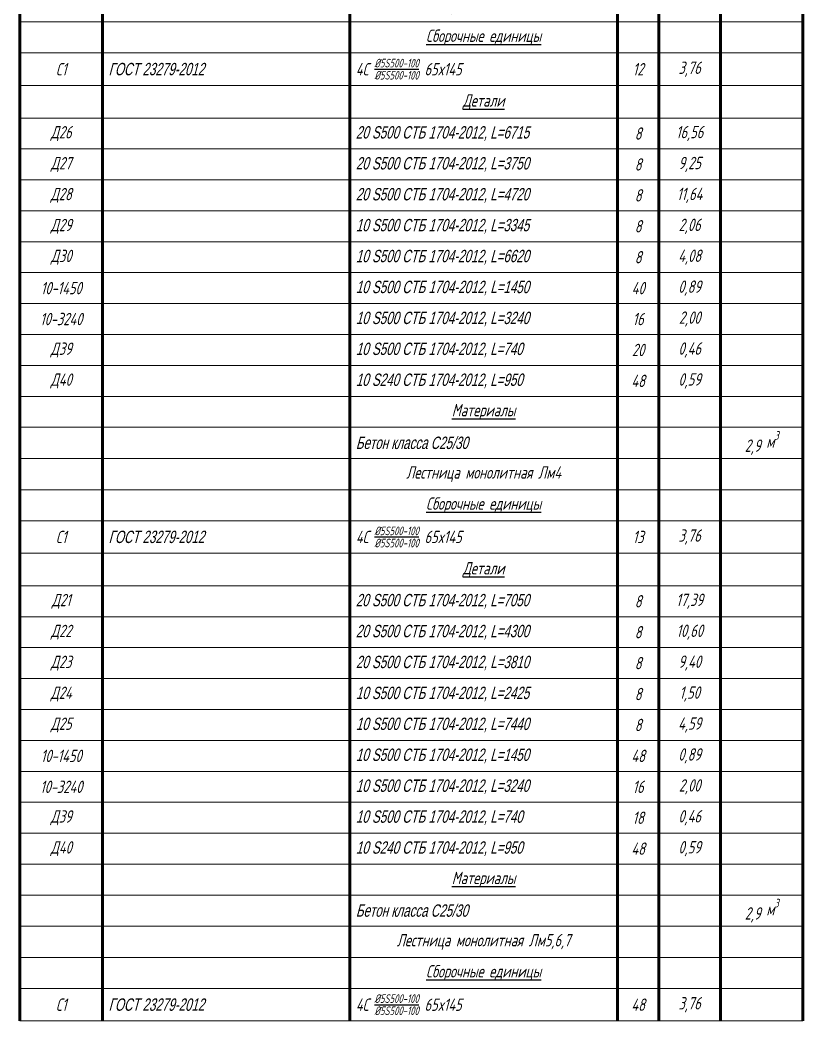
# Model space of a CAD drawing. Header units: millimetres. Extents: x 37106 to 280982, y -20648 to 46529.
# Drawn here: x 278939.4 to 279129.4, y -19431 to -19188.2 of the extents above; entities that cross this region are included whole.
import ezdxf

# ---------------------------------------------------------------- set-up
doc = ezdxf.new("R2010")
doc.units = ezdxf.units.MM
doc.layers.get('Defpoints').update_dxf_attribs({"color": 8})
doc.layers.add('Обозначения', color=82, linetype='Continuous', lineweight=25)
doc.styles.get("Standard").update_dxf_attribs({"font": 'simplex.shx', "width": 0.7, "oblique": 15, "height": 3})

# ---------------------------------------------------------------- blocks, each defined once
blk = doc.blocks.new('*T1173')
at = {"layer": 'Defpoints', "color": 8, "linetype": 'ByBlock', "lineweight": 0, "transparency": 16777216}
for p, q in [((0, 0), (190, 0)), ((0, 0), (0, -11)), ((190, 0), (190, -11)), ((206.5, 0), (396.5, 0)), ((206.5, 0), (206.5, -11)), ((396.5, 0), (396.5, -11))]:
    blk.add_line(p, q, dxfattribs=at)
at = {"layer": 'Обозначения', "color": 0, "linetype": 'Continuous', "lineweight": 60, "transparency": 16777216}
for p, q in [((0, -11), (190, -11)), ((0, -11), (0, -491.7)), ((20, -11), (20, -491.7)), ((80, -11), (80, -491.7)), ((145, -11), (145, -491.7)), ((155, -11), (155, -491.7)), ((170, -11), (170, -491.7)), ((190, -11), (190, -491.7)), ((206.5, -11), (396.5, -11)), ((206.5, -11), (206.5, -454.3)), ((226.5, -11), (226.5, -454.3)), ((286.5, -11), (286.5, -454.3)), ((351.5, -11), (351.5, -454.3)), ((361.5, -11), (361.5, -454.3)), ((376.5, -11), (376.5, -454.3)), ((396.5, -11), (396.5, -454.3)), ((0, -23), (190, -23)), ((206.5, -454.3), (396.5, -454.3))]:
    blk.add_line(p, q, dxfattribs=at)
at = {"layer": 'Обозначения', "color": 0, "linetype": 'Continuous', "lineweight": 15, "transparency": 16777216}
for p, q in [((206.5, -23), (396.5, -23)), ((0, -30.5), (190, -30.5)), ((206.5, -30.9), (396.5, -30.9)), ((0, -38), (190, -38)), ((206.5, -38.4), (396.5, -38.4)), ((0, -45.9), (190, -45.9)), ((206.5, -45.9), (396.5, -45.9)), ((0, -53.4), (190, -53.4)), ((206.5, -53.4), (396.5, -53.4)), ((0, -60.9), (190, -60.9)), ((206.5, -60.9), (396.5, -60.9)), ((0, -68.4), (190, -68.4)), ((206.5, -68.4), (396.5, -68.4)), ((0, -75.9), (190, -75.9)), ((206.5, -75.9), (396.5, -75.9)), ((0, -83.4), (190, -83.4)), ((206.5, -83.4), (396.5, -83.4)), ((0, -90.9), (190, -90.9)), ((206.5, -90.9), (396.5, -90.9)), ((0, -98.4), (190, -98.4)), ((206.5, -98.4), (396.5, -98.4)), ((0, -105.9), (190, -105.9)), ((206.5, -105.9), (396.5, -105.9)), ((0, -113.4), (190, -113.4)), ((206.5, -113.47), (396.5, -113.47)), ((0, -120.9), (190, -120.9)), ((206.5, -121.04), (396.5, -121.04)), ((0, -128.47), (190, -128.47)), ((206.5, -128.54), (396.5, -128.54)), ((0, -135.97), (190, -135.97)), ((206.5, -136.44), (396.5, -136.44)), ((0, -143.47), (190, -143.47)), ((206.5, -144.34), (396.5, -144.34)), ((0, -151.37), (190, -151.37)), ((206.5, -151.84), (396.5, -151.84)), ((0, -159.27), (190, -159.27)), ((206.5, -159.34), (396.5, -159.34)), ((0, -166.77), (190, -166.77)), ((206.5, -166.84), (396.5, -166.84)), ((0, -174.27), (190, -174.27)), ((206.5, -174.34), (396.5, -174.34)), ((0, -181.77), (190, -181.77)), ((206.5, -181.84), (396.5, -181.84)), ((0, -189.27), (190, -189.27)), ((206.5, -189.34), (396.5, -189.34)), ((0, -196.77), (190, -196.77)), ((206.5, -196.84), (396.5, -196.84)), ((0, -204.27), (190, -204.27)), ((206.5, -204.34), (396.5, -204.34)), ((0, -211.77), (190, -211.77)), ((206.5, -211.84), (396.5, -211.84)), ((0, -219.27), (190, -219.27)), ((206.5, -219.34), (396.5, -219.34)), ((0, -226.77), (190, -226.77)), ((206.5, -226.91), (396.5, -226.91)), ((0, -234.27), (190, -234.27)), ((206.5, -234.49), (396.5, -234.49)), ((0, -241.84), (190, -241.84)), ((206.5, -241.99), (396.5, -241.99)), ((0, -249.41), (190, -249.41)), ((206.5, -249.89), (396.5, -249.89)), ((0, -256.91), (190, -256.91)), ((206.5, -257.79), (396.5, -257.79)), ((0, -264.81), (190, -264.81)), ((206.5, -265.29), (396.5, -265.29)), ((0, -272.71), (190, -272.71)), ((206.5, -272.79), (396.5, -272.79)), ((0, -280.21), (190, -280.21)), ((206.5, -280.29), (396.5, -280.29)), ((0, -287.71), (190, -287.71)), ((206.5, -287.79), (396.5, -287.79)), ((0, -295.21), (190, -295.21)), ((206.5, -295.29), (396.5, -295.29)), ((0, -302.71), (190, -302.71)), ((206.5, -302.79), (396.5, -302.79)), ((0, -310.21), (190, -310.21)), ((206.5, -310.29), (396.5, -310.29)), ((0, -317.71), (190, -317.71)), ((206.5, -317.79), (396.5, -317.79)), ((0, -325.21), (190, -325.21)), ((206.5, -325.29), (396.5, -325.29)), ((0, -332.71), (190, -332.71)), ((206.5, -332.79), (396.5, -332.79)), ((0, -340.21), (190, -340.21)), ((206.5, -340.36), (396.5, -340.36)), ((0, -347.71), (190, -347.71)), ((206.5, -347.93), (396.5, -347.93)), ((0, -355.29), (190, -355.29)), ((206.5, -355.43), (396.5, -355.43)), ((0, -362.86), (190, -362.86)), ((206.5, -363.33), (396.5, -363.33)), ((0, -370.36), (190, -370.36)), ((206.5, -371.23), (396.5, -371.23)), ((0, -378.26), (190, -378.26)), ((206.5, -378.73), (396.5, -378.73)), ((0, -386.16), (190, -386.16)), ((206.5, -386.73), (396.5, -386.73)), ((0, -393.66), (190, -393.66)), ((206.5, -394.23), (396.5, -394.23)), ((0, -401.16), (190, -401.16)), ((206.5, -401.73), (396.5, -401.73)), ((0, -408.66), (190, -408.66)), ((206.5, -409.23), (396.5, -409.23)), ((0, -416.16), (190, -416.16)), ((206.5, -416.73), (396.5, -416.73)), ((0, -423.66), (190, -423.66)), ((206.5, -424.23), (396.5, -424.23)), ((0, -431.16), (190, -431.16)), ((206.5, -431.73), (396.5, -431.73)), ((0, -438.66), (190, -438.66)), ((206.5, -439.23), (396.5, -439.23)), ((0, -446.16), (190, -446.16)), ((206.5, -446.73), (396.5, -446.73)), ((0, -453.66), (190, -453.66)), ((0, -461.16), (190, -461.16)), ((0, -468.73), (190, -468.73)), ((0, -476.3), (190, -476.3)), ((0, -483.8), (190, -483.8)), ((0, -491.7), (190, -491.7))]:
    blk.add_line(p, q, dxfattribs=at)
at = {"layer": 'Обозначения', "color": 0, "transparency": 16777216}
for s, insert, char_height, width, attachment_point in [('Спецификация лестниц монолитный Лм1...Лм10', (95, -5.5), 4.5, 187, 5), ('Спецификация лестниц монолитный Лм1...Лм10', (301.5, -5.5), 4.5, 187, 5), ('Масса ед., кг', (162.5, -17), 3, 12, 5), ('Приме- чание', (180, -17), 3, 17, 5), ('Масса ед., кг', (369, -17), 3, 12, 5), ('Приме- чание', (386.5, -17), 3, 17, 5), ('Поз.', (10, -17), 3, 17, 5), ('Обозначение', (50, -17), 3, 57, 5), ('Наименование', (112.5, -17), 3, 62, 5), ('Кол.', (150, -17), 3, 7, 5), ('Поз.', (216.5, -17), 3, 17, 5), ('Обозначение', (256.5, -17), 3, 57, 5), ('Наименование', (319, -17), 3, 62, 5), ('Кол.', (356.5, -17), 3, 7, 5), ('Лестница монолитная Лм1', (112.5, -26.75), 3, 62, 5), ('{\\LДетали}', (319, -26.95), 3, 62, 5), ('{\\LСборочные единицы}', (112.5, -34.25), 3, 62, 5), ('Д16', (216.5, -34.65), 3, 17, 5), ('{\\fMS Sans Serif|b0|i0|c204|p0;\\C256;\\c0;20 S500 СТБ 1704-2012, L=8055}', (288, -34.65), 3, 62, 4), ('24', (356.5, -34.65), 3, 7, 5), ('19,86', (369, -34.65), 3, 12, 5), ('С1', (10, -41.95), 3, 17, 5), ('{\\fMS Sans Serif|b0|i0|c204|p0;\\C256;\\c0;ГОСТ 23279-2012}', (21.5, -41.95), 3, 57, 4), ('\\A1;4С {\\H0.7x;\\S%%C5S500-100/%%C5S500-100;} 65x145  ', (81.5, -41.95), 3, 62, 4), ('11', (150, -41.95), 3, 7, 5), ('3,76', (162.5, -41.95), 3, 12, 5), ('Д17', (216.5, -42.15), 3, 17, 5), ('{\\fMS Sans Serif|b0|i0|c204|p0;\\C256;\\c0;20 S500 СТБ 1704-2012, L=3450}', (288, -42.15), 3, 62, 4), ('24', (356.5, -42.15), 3, 7, 5), ('8,51', (369, -42.15), 3, 12, 5), ('{\\LДетали}', (112.5, -49.65), 3, 62, 5), ('Д18', (216.5, -49.65), 3, 17, 5), ('{\\fMS Sans Serif|b0|i0|c204|p0;\\C256;\\c0;20 S500 СТБ 1704-2012, L=3810}', (288, -49.65), 3, 62, 4), ('24', (356.5, -49.65), 3, 7, 5), ('9,40', (369, -49.65), 3, 12, 5), ('Д36', (10, -57.15), 3, 17, 5), ('{\\fMS Sans Serif|b0|i0|c0|p0;\\C256;\\c0;16\\fMS Sans Serif|b0|i0|c204|p0; S500 СТБ 1704-2012, L=6105}', (81.5, -57.15), 3, 62, 4), ('8', (150, -57.15), 3, 7, 5), ('8,63', (162.5, -57.15), 3, 12, 5), ('Д19', (216.5, -57.15), 3, 17, 5), ('{\\fMS Sans Serif|b0|i0|c204|p0;\\C256;\\c0;10 S500 СТБ 1704-2012, L=2445}', (288, -57.15), 3, 62, 4), ('24', (356.5, -57.15), 3, 7, 5), ('1,51', (369, -57.15), 3, 12, 5), ('Д37', (10, -64.65), 3, 17, 5), ('{\\fMS Sans Serif|b0|i0|c0|p0;\\C256;\\c0;16\\fMS Sans Serif|b0|i0|c204|p0; S500 СТБ 1704-2012, L=3110}', (81.5, -64.65), 3, 62, 4), ('4,91', (162.5, -64.65), 3, 12, 5), ('Д20', (216.5, -64.65), 3, 17, 5), ('{\\fMS Sans Serif|b0|i0|c204|p0;\\C256;\\c0;10 S500 СТБ 1704-2012, L=7665}', (288, -64.65), 3, 62, 4), ('4,73', (369, -64.65), 3, 12, 5), ('8', (150, -64.65), 3, 7, 5), ('24', (356.5, -64.65), 3, 7, 5), ('Д38', (10, -72.15), 3, 17, 5), ('{\\fMS Sans Serif|b0|i0|c204|p0;\\C256;\\c0;10 S500 СТБ 1704-2012, L=6845}', (81.5, -72.15), 3, 62, 4), ('4,22', (162.5, -72.15), 3, 12, 5), ('{\\fMS Sans Serif|b0|i0|c204|p0;\\C256;\\c0;10 S500 СТБ 1704-2012, L=1450}', (288, -72.15), 3, 62, 4), ('0,89', (369, -72.15), 3, 12, 5), ('8', (150, -72.15), 3, 7, 5), ('10-1450', (216.5, -72.15), 3, 17, 5), ('162', (356.5, -72.15), 3, 7, 5), ('10-1450', (10, -79.65), 3, 17, 5), ('{\\fMS Sans Serif|b0|i0|c204|p0;\\C256;\\c0;10 S500 СТБ 1704-2012, L=1450}', (81.5, -79.65), 3, 62, 4), ('49', (150, -79.65), 3, 7, 5), ('0,89', (162.5, -79.65), 3, 12, 5), ('10-3240', (216.5, -79.65), 3, 17, 5), ('{\\fMS Sans Serif|b0|i0|c204|p0;\\C256;\\c0;10 S500 СТБ 1704-2012, L=\\fMS Sans Serif|b0|i0|c0|p0;3240}', (288, -79.65), 3, 62, 4), ('36', (356.5, -79.65), 3, 7, 5), ('2,00', (369, -79.65), 3, 12, 5), ('10-3240', (10, -87.15), 3, 17, 5), ('{\\fMS Sans Serif|b0|i0|c204|p0;\\C256;\\c0;10 S500 СТБ 1704-2012, L=\\fMS Sans Serif|b0|i0|c0|p0;3240}', (81.5, -87.15), 3, 62, 4), ('16', (150, -87.15), 3, 7, 5), ('2,00', (162.5, -87.15), 3, 12, 5), ('Д39', (216.5, -87.15), 3, 17, 5), ('{\\fMS Sans Serif|b0|i0|c204|p0;\\C256;\\c0;10 S500 СТБ 1704-2012, L=740}', (288, -87.15), 3, 62, 4), ('42', (356.5, -87.15), 3, 7, 5), ('0,46', (369, -87.15), 3, 12, 5), ('8-400', (10, -94.65), 3, 17, 5), ('{\\fMS Sans Serif|b0|i0|c204|p0;\\C256;\\c0;8 S240 СТБ 1704-2012, L=400}', (81.5, -94.65), 3, 62, 4), ('3', (150, -94.65), 3, 7, 5), ('0,16', (162.5, -94.65), 3, 12, 5), ('Д40', (216.5, -94.65), 3, 17, 5), ('{\\fMS Sans Serif|b0|i0|c204|p0;\\C256;\\c0;10 S240 СТБ 1704-2012, L=950}', (288, -94.65), 3, 62, 4), ('153', (356.5, -94.65), 3, 7, 5), ('0,59', (369, -94.65), 3, 12, 5), ('Д39', (10, -102.15), 3, 17, 5), ('{\\fMS Sans Serif|b0|i0|c204|p0;\\C256;\\c0;10 S500 СТБ 1704-2012, L=740}', (81.5, -102.15), 3, 62, 4), ('8', (150, -102.15), 3, 7, 5), ('0,46', (162.5, -102.15), 3, 12, 5), ('{\\LМатериалы}', (319, -102.15), 3, 62, 5), ('9,2 {\\A1;м\\H0.7x;\\S3^ ;}', (386.5, -109.69), 3, 17, 5), ('Д40', (10, -109.65), 3, 17, 5), ('{\\fMS Sans Serif|b0|i0|c204|p0;\\C256;\\c0;10 S240 СТБ 1704-2012, L=950}', (81.5, -109.65), 3, 62, 4), ('40', (150, -109.65), 3, 7, 5), ('0,59', (162.5, -109.65), 3, 12, 5), ('\\A1;{\\fMS Sans Serif|b0|i0|c204|p0;\\C256;\\c0;Бетон класса С25/30 }', (288, -109.69), 3, 62, 4), ('{\\LМатериалы}', (112.5, -117.15), 3, 62, 5), ('Лестница монолитная Лм8', (319, -117.26), 3, 62, 5), ('\\A1;{\\fMS Sans Serif|b0|i0|c204|p0;\\C256;\\c0;Бетон класса С25/30 }', (81.5, -124.69), 3, 62, 4), ('\\A1;2,6 м{\\H0.7x;\\S3^ ;}', (180, -124.69), 3, 17, 5), ('{\\LСборочные единицы}', (319, -124.79), 3, 62, 5), ('Лестница монолитная Лм2', (112.5, -132.22), 3, 62, 5), ('С1', (216.5, -132.49), 3, 17, 5), ('{\\fMS Sans Serif|b0|i0|c204|p0;\\C256;\\c0;ГОСТ 23279-2012}', (228, -132.49), 3, 57, 4), ('\\A1;4С {\\H0.7x;\\S%%C5S500-100/%%C5S500-100;} 65x145 ', (288, -132.49), 3, 62, 4), ('14', (356.5, -132.49), 3, 7, 5), ('3,76', (369, -132.49), 3, 12, 5), ('{\\LСборочные единицы}', (112.5, -139.72), 3, 62, 5), ('{\\LДетали}', (319, -140.39), 3, 62, 5), ('\\A1;4С {\\H0.7x;\\S%%C5S500-100/%%C5S500-100;} 65x145 ', (81.5, -147.42), 3, 62, 4), ('3,76', (162.5, -147.42), 3, 12, 5), ('С1', (10, -147.42), 3, 17, 5), ('{\\fMS Sans Serif|b0|i0|c204|p0;\\C256;\\c0;ГОСТ 23279-2012}', (21.5, -147.42), 3, 57, 4), ('10', (150, -147.42), 3, 7, 5), ('Д11', (216.5, -148.09), 3, 17, 5), ('{\\fMS Sans Serif|b0|i0|c204|p0;\\C256;\\c0;20 S500 СТБ 1704-2012, L=7385}', (288, -148.09), 3, 62, 4), ('8', (356.5, -148.09), 3, 7, 5), ('18,21', (369, -148.09), 3, 12, 5), ('{\\LДетали}', (112.5, -155.32), 3, 62, 5), ('Д12', (216.5, -155.59), 3, 17, 5), ('{\\fMS Sans Serif|b0|i0|c204|p0;\\C256;\\c0;20 S500 СТБ 1704-2012, L=4000}', (288, -155.59), 3, 62, 4), ('8', (356.5, -155.59), 3, 7, 5), ('9,86', (369, -155.59), 3, 12, 5), ('Д31', (10, -163.02), 3, 17, 5), ('{\\fMS Sans Serif|b0|i0|c0|p0;\\C256;\\c0;16\\fMS Sans Serif|b0|i0|c204|p0; S500 СТБ 1704-2012, L=5550}', (81.5, -163.02), 3, 62, 4), ('8', (150, -163.02), 3, 7, 5), ('8,76', (162.5, -163.02), 3, 12, 5), ('Д13', (216.5, -163.09), 3, 17, 5), ('{\\fMS Sans Serif|b0|i0|c204|p0;\\C256;\\c0;20 S500 СТБ 1704-2012, L=3820}', (288, -163.09), 3, 62, 4), ('8', (356.5, -163.09), 3, 7, 5), ('9,42', (369, -163.09), 3, 12, 5), ('Д32', (10, -170.52), 3, 17, 5), ('{\\fMS Sans Serif|b0|i0|c0|p0;\\C256;\\c0;16\\fMS Sans Serif|b0|i0|c204|p0; S500 СТБ 1704-2012, L=4850}', (81.5, -170.52), 3, 62, 4), ('8', (150, -170.52), 3, 7, 5), ('7,65', (162.5, -170.52), 3, 12, 5), ('Д14', (216.5, -170.59), 3, 17, 5), ('{\\fMS Sans Serif|b0|i0|c204|p0;\\C256;\\c0;10 S500 СТБ 1704-2012, L=2445}', (288, -170.59), 3, 62, 4), ('8', (356.5, -170.59), 3, 7, 5), ('1,51', (369, -170.59), 3, 12, 5), ('Д33', (10, -178.02), 3, 17, 5), ('{\\fMS Sans Serif|b0|i0|c0|p0;\\C256;\\c0;16\\fMS Sans Serif|b0|i0|c204|p0; S500 СТБ 1704-2012, L=3420}', (81.5, -178.02), 3, 62, 4), ('8', (150, -178.02), 3, 7, 5), ('5,40', (162.5, -178.02), 3, 12, 5), ('Д15', (216.5, -178.09), 3, 17, 5), ('{\\fMS Sans Serif|b0|i0|c204|p0;\\C256;\\c0;10 S500 СТБ 1704-2012, L=7590}', (288, -178.09), 3, 62, 4), ('8', (356.5, -178.09), 3, 7, 5), ('4,68', (369, -178.09), 3, 12, 5), ('Д34', (10, -185.52), 3, 17, 5), ('{\\fMS Sans Serif|b0|i0|c204|p0;\\C256;\\c0;10 S500 СТБ 1704-2012, L=2445}', (81.5, -185.52), 3, 62, 4), ('8', (150, -185.52), 3, 7, 5), ('1,51', (162.5, -185.52), 3, 12, 5), ('10-1450', (216.5, -185.59), 3, 17, 5), ('{\\fMS Sans Serif|b0|i0|c204|p0;\\C256;\\c0;10 S500 СТБ 1704-2012, L=1450}', (288, -185.59), 3, 62, 4), ('50', (356.5, -185.59), 3, 7, 5), ('0,89', (369, -185.59), 3, 12, 5), ('Д35', (10, -193.02), 3, 17, 5), ('{\\fMS Sans Serif|b0|i0|c204|p0;\\C256;\\c0;10 S500 СТБ 1704-2012, L=7450}', (81.5, -193.02), 3, 62, 4), ('8', (150, -193.02), 3, 7, 5), ('4,60', (162.5, -193.02), 3, 12, 5), ('10-3240', (216.5, -193.09), 3, 17, 5), ('{\\fMS Sans Serif|b0|i0|c204|p0;\\C256;\\c0;10 S500 СТБ 1704-2012, L=\\fMS Sans Serif|b0|i0|c0|p0;3240}', (288, -193.09), 3, 62, 4), ('18', (356.5, -193.09), 3, 7, 5), ('2,00', (369, -193.09), 3, 12, 5), ('10-1450', (10, -200.52), 3, 17, 5), ('{\\fMS Sans Serif|b0|i0|c204|p0;\\C256;\\c0;10 S500 СТБ 1704-2012, L=1450}', (81.5, -200.52), 3, 62, 4), ('40', (150, -200.52), 3, 7, 5), ('0,89', (162.5, -200.52), 3, 12, 5), ('Д39', (216.5, -200.59), 3, 17, 5), ('{\\fMS Sans Serif|b0|i0|c204|p0;\\C256;\\c0;10 S500 СТБ 1704-2012, L=740}', (288, -200.59), 3, 62, 4), ('0,46', (369, -200.59), 3, 12, 5), ('18', (356.5, -200.59), 3, 7, 5), ('{\\fMS Sans Serif|b0|i0|c204|p0;\\C256;\\c0;10 S500 СТБ 1704-2012, L=\\fMS Sans Serif|b0|i0|c0|p0;3240}', (81.5, -208.02), 3, 62, 4), ('2,00', (162.5, -208.02), 3, 12, 5), ('Д40', (216.5, -208.09), 3, 17, 5), ('{\\fMS Sans Serif|b0|i0|c204|p0;\\C256;\\c0;10 S240 СТБ 1704-2012, L=950}', (288, -208.09), 3, 62, 4), ('0,59', (369, -208.09), 3, 12, 5), ('10-3240', (10, -208.02), 3, 17, 5), ('24', (150, -208.02), 3, 7, 5), ('48', (356.5, -208.09), 3, 7, 5), ('Д39', (10, -215.52), 3, 17, 5), ('{\\fMS Sans Serif|b0|i0|c204|p0;\\C256;\\c0;10 S500 СТБ 1704-2012, L=740}', (81.5, -215.52), 3, 62, 4), ('23', (150, -215.52), 3, 7, 5), ('0,46', (162.5, -215.52), 3, 12, 5), ('{\\LМатериалы}', (319, -215.59), 3, 62, 5), ('\\A1;3,0 м{\\H0.7x;\\S3^ ;}', (386.5, -223.13), 3, 17, 5), ('Д40', (10, -223.02), 3, 17, 5), ('{\\fMS Sans Serif|b0|i0|c204|p0;\\C256;\\c0;10 S240 СТБ 1704-2012, L=950}', (81.5, -223.02), 3, 62, 4), ('50', (150, -223.02), 3, 7, 5), ('0,59', (162.5, -223.02), 3, 12, 5), ('\\A1;{\\fMS Sans Serif|b0|i0|c204|p0;\\C256;\\c0;Бетон класса С25/30 }', (288, -223.13), 3, 62, 4), ('{\\LМатериалы}', (112.5, -230.52), 3, 62, 5), ('Лестница монолитная Лм9', (319, -230.7), 3, 62, 5), ('\\A1;{\\fMS Sans Serif|b0|i0|c204|p0;\\C256;\\c0;Бетон класса С25/30 }', (81.5, -238.06), 3, 62, 4), ('\\A1;2,7 м{\\H0.7x;\\S3^ ;}', (180, -238.06), 3, 17, 5), ('{\\LСборочные единицы}', (319, -238.24), 3, 62, 5), ('Лестница монолитная Лм3', (112.5, -245.63), 3, 62, 5), ('С1', (216.5, -245.94), 3, 17, 5), ('{\\fMS Sans Serif|b0|i0|c204|p0;\\C256;\\c0;ГОСТ 23279-2012}', (228, -245.94), 3, 57, 4), ('\\A1;4С {\\H0.7x;\\S%%C5S500-100/%%C5S500-100;} 65x145 ', (288, -245.94), 3, 62, 4), ('13', (356.5, -245.94), 3, 7, 5), ('3,76', (369, -245.94), 3, 12, 5), ('{\\LСборочные единицы}', (112.5, -253.16), 3, 62, 5), ('{\\LДетали}', (319, -253.84), 3, 62, 5), ('С1', (10, -260.86), 3, 17, 5), ('{\\fMS Sans Serif|b0|i0|c204|p0;\\C256;\\c0;ГОСТ 23279-2012}', (21.5, -260.86), 3, 57, 4), ('\\A1;4С {\\H0.7x;\\S%%C5S500-100/%%C5S500-100;} 65x145 ', (81.5, -260.86), 3, 62, 4), ('12', (150, -260.86), 3, 7, 5), ('3,76', (162.5, -260.86), 3, 12, 5), ('Д6', (216.5, -261.54), 3, 17, 5), ('{\\fMS Sans Serif|b0|i0|c204|p0;\\C256;\\c0;20 S500 СТБ 1704-2012, L=7330}', (288, -261.54), 3, 62, 4), ('18,08', (369, -261.54), 3, 12, 5), ('8', (356.5, -261.54), 3, 7, 5), ('{\\LДетали}', (112.5, -268.76), 3, 62, 5), ('Д7', (216.5, -269.04), 3, 17, 5), ('{\\fMS Sans Serif|b0|i0|c204|p0;\\C256;\\c0;20 S500 СТБ 1704-2012, L=3715}', (288, -269.04), 3, 62, 4), ('8', (356.5, -269.04), 3, 7, 5), ('9,16', (369, -269.04), 3, 12, 5), ('Д26', (10, -276.46), 3, 17, 5), ('{\\fMS Sans Serif|b0|i0|c204|p0;\\C256;\\c0;20 S500 СТБ 1704-2012, L=6715}', (81.5, -276.46), 3, 62, 4), ('8', (150, -276.46), 3, 7, 5), ('16,56', (162.5, -276.46), 3, 12, 5), ('Д8', (216.5, -276.54), 3, 17, 5), ('{\\fMS Sans Serif|b0|i0|c204|p0;\\C256;\\c0;20 S500 СТБ 1704-2012, L=4350}', (288, -276.54), 3, 62, 4), ('8', (356.5, -276.54), 3, 7, 5), ('10,73', (369, -276.54), 3, 12, 5), ('Д27', (10, -283.96), 3, 17, 5), ('{\\fMS Sans Serif|b0|i0|c204|p0;\\C256;\\c0;20 S500 СТБ 1704-2012, L=3750}', (81.5, -283.96), 3, 62, 4), ('8', (150, -283.96), 3, 7, 5), ('9,25', (162.5, -283.96), 3, 12, 5), ('Д9', (216.5, -284.04), 3, 17, 5), ('{\\fMS Sans Serif|b0|i0|c204|p0;\\C256;\\c0;10 S500 СТБ 1704-2012, L=3035}', (288, -284.04), 3, 62, 4), ('8', (356.5, -284.04), 3, 7, 5), ('1,87', (369, -284.04), 3, 12, 5), ('Д28', (10, -291.46), 3, 17, 5), ('{\\fMS Sans Serif|b0|i0|c204|p0;\\C256;\\c0;20 S500 СТБ 1704-2012, L=4720}', (81.5, -291.46), 3, 62, 4), ('8', (150, -291.46), 3, 7, 5), ('11,64', (162.5, -291.46), 3, 12, 5), ('Д10', (216.5, -291.54), 3, 17, 5), ('{\\fMS Sans Serif|b0|i0|c204|p0;\\C256;\\c0;10 S500 СТБ 1704-2012, L=7245}', (288, -291.54), 3, 62, 4), ('8', (356.5, -291.54), 3, 7, 5), ('4,47', (369, -291.54), 3, 12, 5), ('Д29', (10, -298.96), 3, 17, 5), ('{\\fMS Sans Serif|b0|i0|c204|p0;\\C256;\\c0;10 S500 СТБ 1704-2012, L=3345}', (81.5, -298.96), 3, 62, 4), ('8', (150, -298.96), 3, 7, 5), ('2,06', (162.5, -298.96), 3, 12, 5), ('10-1450', (216.5, -299.04), 3, 17, 5), ('{\\fMS Sans Serif|b0|i0|c204|p0;\\C256;\\c0;10 S500 СТБ 1704-2012, L=1450}', (288, -299.04), 3, 62, 4), ('50', (356.5, -299.04), 3, 7, 5), ('0,89', (369, -299.04), 3, 12, 5), ('Д30', (10, -306.46), 3, 17, 5), ('{\\fMS Sans Serif|b0|i0|c204|p0;\\C256;\\c0;10 S500 СТБ 1704-2012, L=6620}', (81.5, -306.46), 3, 62, 4), ('8', (150, -306.46), 3, 7, 5), ('4,08', (162.5, -306.46), 3, 12, 5), ('10-3240', (216.5, -306.54), 3, 17, 5), ('{\\fMS Sans Serif|b0|i0|c204|p0;\\C256;\\c0;10 S500 СТБ 1704-2012, L=\\fMS Sans Serif|b0|i0|c0|p0;3240}', (288, -306.54), 3, 62, 4), ('16', (356.5, -306.54), 3, 7, 5), ('2,00', (369, -306.54), 3, 12, 5), ('10-1450', (10, -313.96), 3, 17, 5), ('{\\fMS Sans Serif|b0|i0|c204|p0;\\C256;\\c0;10 S500 СТБ 1704-2012, L=1450}', (81.5, -313.96), 3, 62, 4), ('40', (150, -313.96), 3, 7, 5), ('0,89', (162.5, -313.96), 3, 12, 5), ('Д39', (216.5, -314.04), 3, 17, 5), ('{\\fMS Sans Serif|b0|i0|c204|p0;\\C256;\\c0;10 S500 СТБ 1704-2012, L=740}', (288, -314.04), 3, 62, 4), ('19', (356.5, -314.04), 3, 7, 5), ('0,46', (369, -314.04), 3, 12, 5), ('10-3240', (10, -321.46), 3, 17, 5), ('{\\fMS Sans Serif|b0|i0|c204|p0;\\C256;\\c0;10 S500 СТБ 1704-2012, L=\\fMS Sans Serif|b0|i0|c0|p0;3240}', (81.5, -321.46), 3, 62, 4), ('16', (150, -321.46), 3, 7, 5), ('2,00', (162.5, -321.46), 3, 12, 5), ('Д40', (216.5, -321.54), 3, 17, 5), ('{\\fMS Sans Serif|b0|i0|c204|p0;\\C256;\\c0;10 S240 СТБ 1704-2012, L=950}', (288, -321.54), 3, 62, 4), ('50', (356.5, -321.54), 3, 7, 5), ('0,59', (369, -321.54), 3, 12, 5), ('Д39', (10, -328.96), 3, 17, 5), ('{\\fMS Sans Serif|b0|i0|c204|p0;\\C256;\\c0;10 S500 СТБ 1704-2012, L=740}', (81.5, -328.96), 3, 62, 4), ('20', (150, -328.96), 3, 7, 5), ('0,46', (162.5, -328.96), 3, 12, 5), ('{\\LМатериалы}', (319, -329.04), 3, 62, 5), ('Д40', (10, -336.46), 3, 17, 5), ('{\\fMS Sans Serif|b0|i0|c204|p0;\\C256;\\c0;10 S240 СТБ 1704-2012, L=950}', (81.5, -336.46), 3, 62, 4), ('48', (150, -336.46), 3, 7, 5), ('0,59', (162.5, -336.46), 3, 12, 5), ('\\A1;{\\fMS Sans Serif|b0|i0|c204|p0;\\C256;\\c0;Бетон класса С25/30 }', (288, -336.57), 3, 62, 4), ('\\A1;3,2 м{\\H0.7x;\\S3^ ;}', (386.5, -336.57), 3, 17, 5), ('{\\LМатериалы}', (112.5, -343.96), 3, 62, 5), ('Лестница монолитная Лм10', (319, -344.14), 3, 62, 5), ('2,9 {\\A1;м\\H0.7x;\\S3^ ;}', (180, -351.5), 3, 17, 5), ('\\A1;{\\fMS Sans Serif|b0|i0|c204|p0;\\C256;\\c0;Бетон класса С25/30 }', (81.5, -351.5), 3, 62, 4), ('{\\LСборочные единицы}', (319, -351.68), 3, 62, 5), ('\\A1;4С {\\H0.7x;\\S%%C5S500-100/%%C5S500-100;} 65x145 ', (288, -359.38), 3, 62, 4), ('Лестница монолитная Лм4', (112.5, -359.07), 3, 62, 5), ('С1', (216.5, -359.38), 3, 17, 5), ('{\\fMS Sans Serif|b0|i0|c204|p0;\\C256;\\c0;ГОСТ 23279-2012}', (228, -359.38), 3, 57, 4), ('13', (356.5, -359.38), 3, 7, 5), ('3,76', (369, -359.38), 3, 12, 5), ('{\\LСборочные единицы}', (112.5, -366.61), 3, 62, 5), ('{\\LДетали}', (319, -367.28), 3, 62, 5), ('С1', (10, -374.31), 3, 17, 5), ('{\\fMS Sans Serif|b0|i0|c204|p0;\\C256;\\c0;ГОСТ 23279-2012}', (21.5, -374.31), 3, 57, 4), ('\\A1;4С {\\H0.7x;\\S%%C5S500-100/%%C5S500-100;} 65x145 ', (81.5, -374.31), 3, 62, 4), ('13', (150, -374.31), 3, 7, 5), ('3,76', (162.5, -374.31), 3, 12, 5), ('Д1', (216.5, -374.98), 3, 17, 5), ('{\\fMS Sans Serif|b0|i0|c204|p0;\\C256;\\c0;20 S500 СТБ 1704-2012, L=7330}', (288, -374.98), 3, 62, 4), ('8', (356.5, -374.98), 3, 7, 5), ('18,08', (369, -374.98), 3, 12, 5), ('{\\LДетали}', (112.5, -382.21), 3, 62, 5), ('Д2', (216.5, -382.73), 3, 17, 5), ('{\\fMS Sans Serif|b0|i0|c204|p0;\\C256;\\c0;20 S500 СТБ 1704-2012, L=4025}', (288, -382.73), 3, 62, 4), ('9,93', (369, -382.73), 3, 12, 5), ('8', (356.5, -382.73), 3, 7, 5), ('Д21', (10, -389.91), 3, 17, 5), ('{\\fMS Sans Serif|b0|i0|c204|p0;\\C256;\\c0;20 S500 СТБ 1704-2012, L=7050}', (81.5, -389.91), 3, 62, 4), ('8', (150, -389.91), 3, 7, 5), ('17,39', (162.5, -389.91), 3, 12, 5), ('Д3', (216.5, -390.48), 3, 17, 5), ('{\\fMS Sans Serif|b0|i0|c204|p0;\\C256;\\c0;20 S500 СТБ 1704-2012, L=4050}', (288, -390.48), 3, 62, 4), ('8', (356.5, -390.48), 3, 7, 5), ('9,99', (369, -390.48), 3, 12, 5), ('Д22', (10, -397.41), 3, 17, 5), ('{\\fMS Sans Serif|b0|i0|c204|p0;\\C256;\\c0;20 S500 СТБ 1704-2012, L=4300}', (81.5, -397.41), 3, 62, 4), ('10,60', (162.5, -397.41), 3, 12, 5), ('8', (150, -397.41), 3, 7, 5), ('Д4', (216.5, -397.98), 3, 17, 5), ('{\\fMS Sans Serif|b0|i0|c204|p0;\\C256;\\c0;10 S500 СТБ 1704-2012, L=2735}', (288, -397.98), 3, 62, 4), ('8', (356.5, -397.98), 3, 7, 5), ('1,69', (369, -397.98), 3, 12, 5), ('Д23', (10, -404.91), 3, 17, 5), ('{\\fMS Sans Serif|b0|i0|c204|p0;\\C256;\\c0;20 S500 СТБ 1704-2012, L=3810}', (81.5, -404.91), 3, 62, 4), ('8', (150, -404.91), 3, 7, 5), ('9,40', (162.5, -404.91), 3, 12, 5), ('Д5', (216.5, -405.48), 3, 17, 5), ('{\\fMS Sans Serif|b0|i0|c204|p0;\\C256;\\c0;10 S500 СТБ 1704-2012, L=7545}', (288, -405.48), 3, 62, 4), ('8', (356.5, -405.48), 3, 7, 5), ('4,66', (369, -405.48), 3, 12, 5), ('Д24', (10, -412.41), 3, 17, 5), ('{\\fMS Sans Serif|b0|i0|c204|p0;\\C256;\\c0;10 S500 СТБ 1704-2012, L=2425}', (81.5, -412.41), 3, 62, 4), ('8', (150, -412.41), 3, 7, 5), ('1,50', (162.5, -412.41), 3, 12, 5), ('10-1450', (216.5, -412.98), 3, 17, 5), ('{\\fMS Sans Serif|b0|i0|c204|p0;\\C256;\\c0;10 S500 СТБ 1704-2012, L=1450}', (288, -412.98), 3, 62, 4), ('68', (356.5, -412.98), 3, 7, 5), ('0,89', (369, -412.98), 3, 12, 5), ('Д25', (10, -419.91), 3, 17, 5), ('{\\fMS Sans Serif|b0|i0|c204|p0;\\C256;\\c0;10 S500 СТБ 1704-2012, L=7440}', (81.5, -419.91), 3, 62, 4), ('8', (150, -419.91), 3, 7, 5), ('4,59', (162.5, -419.91), 3, 12, 5), ('10-3240', (216.5, -420.48), 3, 17, 5), ('{\\fMS Sans Serif|b0|i0|c204|p0;\\C256;\\c0;10 S500 СТБ 1704-2012, L=\\fMS Sans Serif|b0|i0|c0|p0;3240}', (288, -420.48), 3, 62, 4), ('16', (356.5, -420.48), 3, 7, 5), ('2,00', (369, -420.48), 3, 12, 5), ('10-1450', (10, -427.41), 3, 17, 5), ('{\\fMS Sans Serif|b0|i0|c204|p0;\\C256;\\c0;10 S500 СТБ 1704-2012, L=1450}', (81.5, -427.41), 3, 62, 4), ('48', (150, -427.41), 3, 7, 5), ('0,89', (162.5, -427.41), 3, 12, 5), ('Д39', (216.5, -427.98), 3, 17, 5), ('{\\fMS Sans Serif|b0|i0|c204|p0;\\C256;\\c0;10 S500 СТБ 1704-2012, L=740}', (288, -427.98), 3, 62, 4), ('18', (356.5, -427.98), 3, 7, 5), ('0,46', (369, -427.98), 3, 12, 5), ('10-3240', (10, -434.91), 3, 17, 5), ('{\\fMS Sans Serif|b0|i0|c204|p0;\\C256;\\c0;10 S500 СТБ 1704-2012, L=\\fMS Sans Serif|b0|i0|c0|p0;3240}', (81.5, -434.91), 3, 62, 4), ('16', (150, -434.91), 3, 7, 5), ('2,00', (162.5, -434.91), 3, 12, 5), ('Д40', (216.5, -435.48), 3, 17, 5), ('{\\fMS Sans Serif|b0|i0|c204|p0;\\C256;\\c0;10 S240 СТБ 1704-2012, L=950}', (288, -435.48), 3, 62, 4), ('50', (356.5, -435.48), 3, 7, 5), ('0,59', (369, -435.48), 3, 12, 5), ('Д39', (10, -442.41), 3, 17, 5), ('{\\fMS Sans Serif|b0|i0|c204|p0;\\C256;\\c0;10 S500 СТБ 1704-2012, L=740}', (81.5, -442.41), 3, 62, 4), ('18', (150, -442.41), 3, 7, 5), ('0,46', (162.5, -442.41), 3, 12, 5), ('{\\LМатериалы}', (319, -442.98), 3, 62, 5), ('Д40', (10, -449.91), 3, 17, 5), ('{\\fMS Sans Serif|b0|i0|c204|p0;\\C256;\\c0;10 S240 СТБ 1704-2012, L=950}', (81.5, -449.91), 3, 62, 4), ('48', (150, -449.91), 3, 7, 5), ('0,59', (162.5, -449.91), 3, 12, 5), ('\\A1;{\\fMS Sans Serif|b0|i0|c204|p0;\\H0.83333x;\\C256;\\c0;Бетон класса С25/30 }', (288, -450.51), 3, 62, 4), ('\\A1;3,2 м{\\H0.7x;\\S3^ ;}', (386.5, -450.51), 3, 17, 5), ('{\\LМатериалы}', (112.5, -457.41), 3, 62, 5), ('\\A1;{\\fMS Sans Serif|b0|i0|c204|p0;\\C256;\\c0;Бетон класса С25/30 }', (81.5, -464.94), 3, 62, 4), ('2,9 {\\A1;м\\H0.7x;\\S3^ ;}', (180, -464.94), 3, 17, 5), ('Лестница монолитная Лм5,6,7', (112.5, -472.51), 3, 62, 5), ('{\\LСборочные единицы}', (112.5, -480.05), 3, 62, 5), ('\\A1;4С {\\H0.7x;\\S%%C5S500-100/%%C5S500-100;} 65x145 ', (81.5, -487.75), 3, 62, 4), ('С1', (10, -487.75), 3, 17, 5), ('{\\fMS Sans Serif|b0|i0|c204|p0;\\C256;\\c0;ГОСТ 23279-2012}', (21.5, -487.75), 3, 57, 4), ('48', (150, -487.75), 3, 7, 5), ('3,76', (162.5, -487.75), 3, 12, 5)]:
    blk.add_mtext(s, dxfattribs=dict(at, insert=insert, char_height=char_height, width=width, attachment_point=attachment_point))

msp = doc.modelspace()

# ---------------------------------------------------------------- block references
msp.add_blockref('*T1173', (278939.35, -18939.29))

doc.saveas('drawing.dxf')
